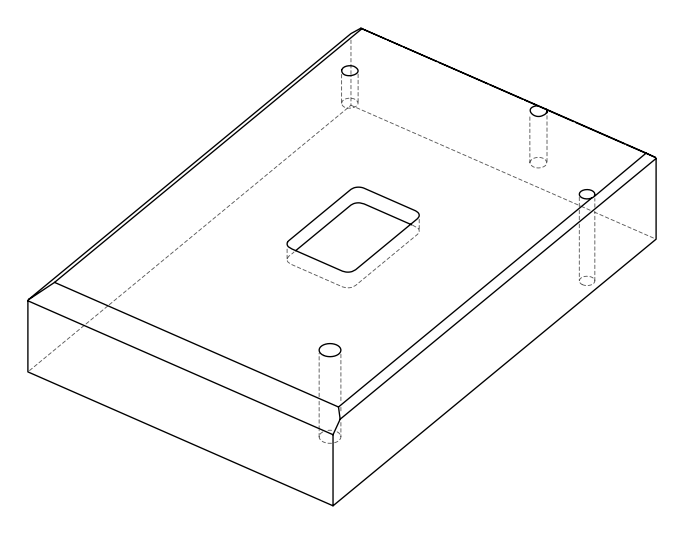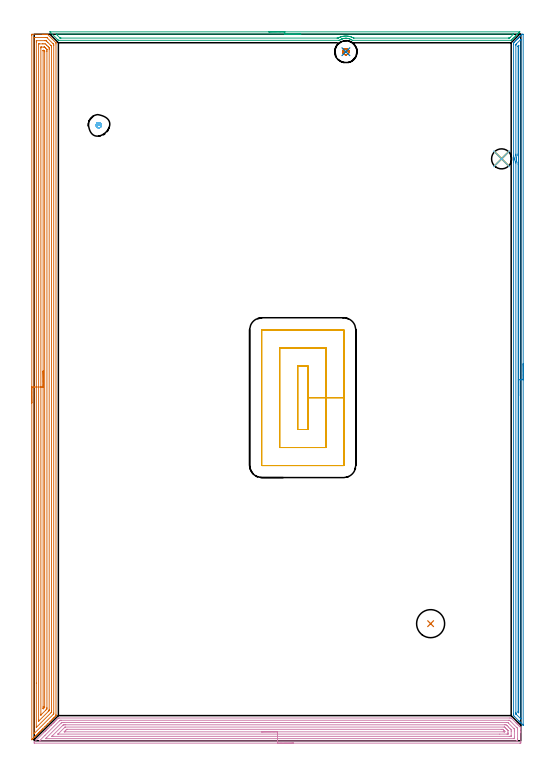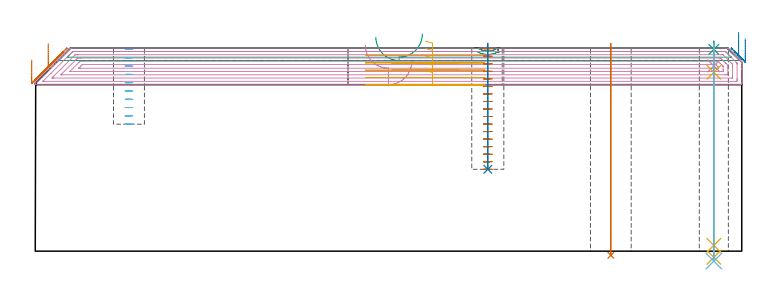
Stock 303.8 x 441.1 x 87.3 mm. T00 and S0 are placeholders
(PLAN: 13 operations, 8 tool changes, 60.2 min)
(1 AREA_MILL | FG_CHAMFER_SURFACE | UGT0205_001 | 20.97 min | 50276 mm3)
(2 AREA_MILL_1 | FG_CHAMFER_SURFACE_1 | UGT0205_001 | 10.38 min | 7834 mm3)
(3 AREA_MILL_2 | FG_CHAMFER_SURFACE_2 | UGT0205_001 | 4.82 min | 4024 mm3)
(4 AREA_MILL_3 | FG_CHAMFER_SURFACE_3 | UGT0205_001 | 14.46 min | 36089 mm3)
(5 MILL_RECTANGULAR_POCKET | POCKET_RECTANGULAR_STRAIGHT | UGT0201_133 | Follow Part, ap 3.75, ae 75% | 6.19 min | 103757 mm3)
(6 MILL_BLIND_HOLE_FROM_SOLID_MATERIAL | STEP1POCKET | NXT0201_010 | Spiral | 0.65 min | 4531 mm3)
(7 MILL_BLIND_HOLE_FROM_SOLID_MATERIAL_1 | STEP1POCKET_1 | NXT0201_010 | Spiral | 1.3 min | 7787 mm3)
(8 BORE_BLIND_HOLE | STEP1POCKET_1 | UGT0332_073 | 0.22 min | 6 mm3)
(9 SPOT_DRILL | STEP1HOLE | NXT0321_9005460120000 | 0.03 min | 4 mm3)
(10 DRILL_BLIND_HOLE_INTO_CENTER | STEP1HOLE | NXT0301_022 | 0.04 min | 149 mm3)
(11 GUN_DRILL_THROUGH_HOLE | STEP1HOLE | UGT0307_001 | 0.42 min | 1543 mm3)
(12 SPADE_DRILL_TO_ENLARGE_THROUGH_HOLE | STEP1HOLE | UGT0306_003 | 0.38 min | 8994 mm3)
(13 INDEXABLE_INSERT_DRILL_THROUGH_HOLE_FROM_SOLID | STEP1HOLE_1 | NXT0302_006 | 0.37 min | 20962 mm3)
(TOOL UGT0205_001 | Chamfer Mill 20 x 3 x 45 deg. | D20 FL50 Z2)
(TOOL UGT0201_133 | Carbide End Mill 15.0 | D15 FL30 Z4)
(TOOL NXT0201_010 | ENDMILL 10mm [2P460-1000-NA 1630] | D10 FL30 Z6)
(TOOL UGT0332_073 | 13.8 mm Rough Boring Bar | D13.8)
(TOOL NXT0321_9005460120000 | NC Spot Drill, 142deg, 12mm, Carbide, Uncoated | D12 PA142 FL30 Z2)
(TOOL NXT0301_022 | Carbide Drill 5.1mm [860.1-0510-015A1-MM 2214] | D5.1 PA140 FL28 Z2)
(TOOL UGT0307_001 | Gun Drill 5 mm | D5 PA130 FL24 Z1)
(TOOL UGT0306_003 | Spade Drill 12.5mm | D12.5 PA132 FL10 Z2)
(TOOL NXT0302_006 | Index. Insert Drill 17.5mm [880-D1750L25-05] | D17.5 PA176 FL88 Z2)
(OP 1 AREA_MILL)
G17 G21 G94 G90
T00 M6
G54
G17 G0 G90 X-1.5 Y210.85 S1061 M3
G43 Z97.3 H0
Z82.2
G94 G1 Y210.888 Z81.328 F250.
Y211.002 Z80.464
Y211.191 Z79.612
Y211.453 Z78.78
Y211.787 Z77.974
Y212.19 Z77.2
Y212.659 Z76.464
Y213.19 Z75.772
Y213.779 Z75.129
Y214.422 Z74.54
Y215.114 Z74.008
Y215.85 Z73.54
Y216.624 Z73.137
Y217.43 Z72.803
Y218.262 Z72.541
Y219.114 Z72.352
Y219.979 Z72.238
Y220.85 Z72.2
Y440.489
X-1.495 Y440.9 Z72.203
X-1.492 Y441.09 Z72.206
X-1.298 Y441.1 Z72.4
X5.166 Z78.861
X5.724 Z79.421
X6.05 Z79.746
X6.608 Z80.304
X6.934 Z80.628
X7.864 Z81.563
X8.259 Y441.098 Z81.958
X8.293 Y441.097 Z81.991
X8.314 Y441.084 Z82.012
X8.434 Y440.966 Z82.133
X13.56 Y435.84 Z87.259
X13.568 Y435.832 Z87.266
X13.597 Y435.8 Z87.288
X13.6 Y435.132 Z87.3
Y16.389
X13.603 Y15.711 Z87.293
X13.59 Y15.693 Z87.283
X13.56 Y15.658 Z87.255
X13.397 Y15.497 Z87.095
X13.283 Y15.382 Z86.981
X13.119 Y15.216 Z86.813
X12.423 Y14.523 Z86.122
X12.059 Y14.157 Z85.755
X11.501 Y13.601 Z85.201
X11.166 Y13.264 Z84.862
X10.579 Y12.679 Z84.279
X9.879 Y11.979 Z83.578
X8.486 Y10.586 Z82.185
X7.593 Y9.693 Z81.293
X6.701 Y8.8 Z80.4
X5.362 Y7.461 Z79.06
X4.915 Y7.015 Z78.614
X4.469 Y6.568 Z78.167
X3.923 Y6.022 Z77.622
X3.694 Y5.792 Z77.391
X3.577 Y5.675 Z77.274
X3.057 Y5.157 Z76.756
X2.81 Y4.908 Z76.507
X2.684 Y4.782 Z76.381
X2.192 Y4.292 Z75.891
X1.927 Y4.025 Z75.623
X1.791 Y3.89 Z75.488
X1.326 Y3.426 Z75.026
X1.043 Y3.141 Z74.739
X0.454 Y2.554 Z74.154
X0.159 Y2.257 Z73.855
X-0.443 Y1.658 Z73.257
X-0.724 Y1.373 Z72.971
X-1.24 Y0.86 Z72.459
X-1.336 Y0.765 Z72.363
X-1.46 Y0.647 Z72.238
X-1.495 Y0.616 Z72.203
X-1.5 Y0.805 Z72.2
Y220.85
X-0.086 Z73.614
Y438.914
X-0.085 Y439.02 Z73.615
X-0.082 Y439.071 Z73.618
X-0.08 Y439.089 Z73.62
X-0.036 Y439.092 Z73.664
X0.357 Y439.099 Z74.057
X6.934 Y439.1 Z80.634
X7.426 Y439.098 Z81.126
X7.817 Y439.09 Z81.517
X7.868 Y439.071 Z81.568
X7.922 Y439.023 Z81.622
X8.03 Y438.918 Z81.73
X11.818 Y435.132 Z85.518
X11.976 Y434.973 Z85.676
X12.101 Y434.843 Z85.801
X12.179 Y434.758 Z85.879
X12.181 Y434.71 Z85.881
X12.186 Y434.289 Z85.886
Y434.239
Y17.282
X12.181 Y16.861 Z85.881
X12.179 Y16.76 Z85.879
X12.132 Y16.694 Z85.832
X12.036 Y16.591 Z85.736
X11.839 Y16.389 Z85.539
X0.14 Y4.69 Z73.84
X0.046 Y4.599 Z73.746
X-0.046 Y4.516 Z73.654
X-0.079 Y4.492 Z73.621
X-0.085 Y4.732 Z73.615
Y4.782
X-0.086 Y220.85 Z73.614
X1.328 Z75.028
X1.329 Y436.332 Z75.029
X1.331 Y436.918 Z75.031
X1.333 Y437.07 Z75.033
X1.335 Y437.083 Z75.035
X1.345 Y437.09 Z75.045
X1.392 Y437.095 Z75.092
X1.453 Y437.099 Z75.153
X6.754 Z80.454
X6.934 Y437.096 Z80.634
X7.114 Y437.09 Z80.814
X7.417 Y437.072 Z81.117
X7.58 Y436.918 Z81.28
X7.817 Y436.683 Z81.517
X8.476 Y436.025 Z82.176
X10.262 Y434.239 Z83.962
X10.468 Y434.032 Z84.168
X10.637 Y433.86 Z84.337
X10.721 Y433.772 Z84.421
X10.76 Y433.729 Z84.46
X10.764 Y433.653 Z84.464
X10.768 Y433.346 Z84.468
X10.771 Y433.04 Z84.471
Y18.761
X10.769 Y18.175 Z84.469
X10.766 Y17.874 Z84.466
X10.763 Y17.774 Z84.463
X10.699 Y17.707 Z84.399
X10.468 Y17.468 Z84.168
X1.354 Y8.354 Z75.054
X1.344 Y8.349 Z75.044
X1.338 Y8.348 Z75.038
X1.335 Y8.354 Z75.035
X1.332 Y8.374 Z75.032
X1.329 Y8.66 Z75.029
X1.328 Y35.966 Z75.028
Y220.85
X2.743 Z76.443
Y434.902
X2.744 Y434.997 Z76.444
X2.747 Y435.055 Z76.447
X2.749 Y435.082 Z76.449
X2.762 Y435.09 Z76.462
X3.431 Y435.1 Z77.131
X5.166 Z78.866
X6.082 Z79.782
X6.934 Y435.09 Z80.634
X7.812 Y434.239 Z81.512
X8.701 Y433.351 Z82.401
X9.35 Y432.69 Z83.05
X9.352 Y432.454 Z83.052
X9.357 Y431.791 Z83.057
Y19.298
X9.355 Y19.068 Z83.055
X9.353 Y18.902 Z83.053
X9.35 Y18.824 Z83.05
X9.306 Y18.767 Z83.006
X9.154 Y18.61 Z82.854
X8.726 Y18.175 Z82.426
X2.875 Y12.325 Z76.575
X2.795 Y12.247 Z76.495
X2.76 Y12.218 Z76.46
X2.75 Y12.21 Z76.45
X2.748 Y12.231 Z76.448
X2.745 Y12.318 Z76.445
X2.743 Y12.588 Z76.443
Y12.818
Y220.85
X4.157 Z77.857
Y432.58
X4.159 Y432.708 Z77.859
X4.164 Y432.962 Z77.864
X4.17 Y433.091 Z77.87
X4.203 Y433.094 Z77.903
X4.283 Y433.097 Z77.983
X4.527 Y433.1 Z78.227
X6.05 Y433.099 Z79.75
X6.296 Y433.098 Z79.996
X6.453 Y433.09 Z80.153
X6.496 Y433.084 Z80.196
X6.596 Y432.991 Z80.296
X6.727 Y432.866 Z80.427
X6.934 Y432.665 Z80.634
X7.147 Y432.454 Z80.847
X7.817 Y431.776 Z81.517
X7.922 Y431.667 Z81.622
X7.936 Y431.561 Z81.636
X7.939 Y431.438 Z81.639
X7.943 Y430.668 Z81.643
Y430.541
X7.942 Y20.727 Z81.642
X7.936 Y19.961 Z81.636
X7.933 Y19.844 Z81.633
X7.817 Y19.722 Z81.517
X7.494 Y19.394 Z81.194
X7.17 Y19.068 Z80.87
X4.491 Y16.389 Z78.191
X4.386 Y16.285 Z78.086
X4.283 Y16.185 Z77.983
X4.177 Y16.087 Z77.877
X4.163 Y16.079 Z77.863
X4.161 Y16.11 Z77.861
X4.159 Y16.177 Z77.859
X4.157 Y16.517 Z77.857
Y220.85
X5.571 Z79.271
X5.572 Y430.668 Z79.272
X5.573 Y430.91 Z79.273
X5.576 Y431.03 Z79.276
X5.578 Y431.082 Z79.278
X5.631 Y431.091 Z79.331
X6.05 Y431.09 Z79.75
X6.475 Y430.668 Z80.175
X6.522 Y430.603 Z80.222
X6.524 Y430.546 Z80.224
X6.527 Y430.426 Z80.227
X6.528 Y430.184 Z80.228
Y21.058
X6.527 Y20.956 Z80.227
X6.524 Y20.906 Z80.224
X6.522 Y20.884 Z80.222
X6.499 Y20.854 Z80.199
X6.276 Y20.625 Z79.976
X6.05 Y20.398 Z79.75
X5.832 Y20.181 Z79.532
X5.609 Y19.961 Z79.309
X5.599 Y19.958 Z79.299
X5.578 Y19.961 Z79.278
X5.577 Y20.006 Z79.277
X5.573 Y20.443 Z79.273
X5.571 Y20.854 Z79.271
Y21.337
Y220.85
Y221.722 Z79.309
Y222.587 Z79.423
Y223.438 Z79.612
Y224.27 Z79.874
Y225.076 Z80.208
Y225.85 Z80.611
Y226.586 Z81.08
Y227.278 Z81.611
Y227.921 Z82.2
Y228.511 Z82.843
Y229.042 Z83.535
Y229.51 Z84.271
Y229.913 Z85.045
Y230.247 Z85.851
Y230.509 Z86.683
Y230.698 Z87.535
Y230.812 Z88.4
Y230.85 Z89.271
G0 Z97.3
M5
M2
(OP 2 AREA_MILL_1)
G17 G21 G94 G90
T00 M6
G54
G17 G0 G90 X305.3 Y235.4 S1061 M3
G43 Z97.3 H0
Z91.3
G94 G1 Y235.362 Z90.428 F250.
Y235.248 Z89.564
Y235.059 Z88.712
Y234.797 Z87.88
Y234.463 Z87.074
Y234.06 Z86.3
Y233.592 Z85.564
Y233.06 Z84.872
Y232.471 Z84.229
Y231.828 Z83.64
Y231.136 Z83.109
Y230.4 Z82.64
Y229.626 Z82.237
Y228.82 Z81.903
Y227.988 Z81.641
Y227.136 Z81.452
Y226.272 Z81.338
Y225.4 Z81.3
X305.299 Y9.727
X305.298 Y9.703
X305.297 Y9.702 Z81.301
X304.221 Y10.778 Z82.377
X304.052 Y10.946 Z82.543
X303.889 Y11.11 Z82.709
X303.774 Y11.225 Z82.824
X303.614 Y11.384 Z82.981
X303.46 Y11.539 Z83.138
X303.327 Y11.672 Z83.271
X303.176 Y11.822 Z83.42
X303.031 Y11.968 Z83.567
X302.88 Y12.119 Z83.718
X302.738 Y12.26 Z83.858
X302.602 Y12.397 Z83.996
X302.433 Y12.566 Z84.165
X299.673 Y15.327 Z86.926
X299.306 Y15.696 Z87.294
X299.304 Y15.7 Z87.295
X299.3 Y16.59 Z87.3
X299.31 Y360.993 Z87.29
X299.312 Y361.568 Z87.279
X299.341 Y361.715 Z87.253
X299.353 Y361.774 Z87.242
X299.434 Y362.16 Z87.163
X299.448 Y362.26 Z87.147
X299.503 Y362.608 Z87.096
X299.534 Y363.055 Z87.06
Y363.093 Z87.059
Y363.175
Y363.209 Z87.056
Y363.28 Z87.055
Y363.29
X299.535 Y363.372 Z87.057
Y363.381
X299.533 Y363.461 Z87.056
X299.534 Y363.502
X299.528 Y363.571 Z87.06
X299.527 Y363.601 Z87.063
X299.522 Y363.697 Z87.072
X299.516 Y363.786 Z87.078
X299.507 Y363.95 Z87.092
X299.443 Y364.396 Z87.155
X299.345 Y364.88 Z87.251
X299.315 Y365.045 Z87.281
X299.31 Y365.297 Z87.29
X299.3 Y435.103 Z87.3
X299.303 Y435.795 Z87.288
X299.475 Y435.975 Z87.125
X299.498 Y435.998 Z87.102
X299.673 Y436.174 Z86.925
X300.392 Y436.892 Z86.207
X300.548 Y437.05 Z86.048
X300.98 Y437.48 Z85.62
X301.286 Y437.786 Z85.313
X301.424 Y437.926 Z85.172
X301.805 Y438.305 Z84.794
X301.926 Y438.426 Z84.674
X302.18 Y438.681 Z84.418
X302.3 Y438.802 Z84.296
X302.63 Y439.131 Z83.969
X302.859 Y439.36 Z83.74
X303.074 Y439.575 Z83.524
X303.176 Y439.678 Z83.42
X303.614 Y440.114 Z82.985
X304.052 Y440.553 Z82.545
X304.28 Y440.78 Z82.32
X304.49 Y440.99 Z82.109
X304.568 Y441.065 Z82.031
X304.609 Y441.099 Z81.987
X304.927 Y441.1 Z81.67
X305.029 Z81.57
X305.292 Y441.099 Z81.306
X305.3 Y441.002 Z81.3
Y225.4
X303.886 Z82.714
Y14.077
X303.885 Y13.908 Z82.715
X303.881 Y13.681 Z82.719
X303.879 Y13.585 Z82.721
X303.822 Y13.639 Z82.778
X303.543 Y13.908 Z83.057
X300.86 Y16.591 Z85.74
X300.779 Y16.678 Z85.821
X300.731 Y16.73 Z85.869
X300.721 Y16.774 Z85.879
X300.718 Y16.953 Z85.882
X300.715 Y17.315 Z85.885
X300.714 Y17.485 Z85.886
X300.725 Y360.7 Z85.875
X300.727 Y360.88 Z85.873
X300.732 Y361.236 Z85.868
X300.78 Y361.538 Z85.82
X300.816 Y361.774 Z85.784
X300.895 Y362.314 Z85.705
X300.923 Y362.669 Z85.677
X300.946 Y363.157 Z85.654
X300.945 Y363.563 Z85.655
X300.912 Y364.086 Z85.688
X300.871 Y364.457 Z85.729
X300.766 Y365.129 Z85.834
X300.731 Y365.351 Z85.869
X300.725 Y366.065 Z85.875
X300.724 Y366.246 Z85.876
X300.715 Y434.209 Z85.885
X300.719 Y434.572 Z85.881
X300.721 Y434.748 Z85.879
X300.804 Y434.843 Z85.796
X301.055 Y435.104 Z85.545
X303.78 Y437.83 Z82.82
X303.869 Y437.908 Z82.731
X303.879 Y437.849 Z82.721
X303.882 Y437.786 Z82.718
X303.885 Y437.568 Z82.715
X303.886 Y437.062 Z82.714
Y225.4
X302.472 Z84.128
X302.471 Y18.205 Z84.129
X302.466 Y17.485 Z84.134
X302.465 Y17.465 Z84.135
X302.425 Y17.485 Z84.175
X302.3 Y17.602 Z84.3
X302.206 Y17.697 Z84.394
X302.159 Y17.748 Z84.441
X302.139 Y17.772 Z84.461
X302.136 Y17.854 Z84.464
X302.13 Y18.204 Z84.47
X302.129 Y18.379 Z84.471
X302.139 Y359.986 Z84.461
X302.14 Y360.15 Z84.46
X302.146 Y360.88 Z84.454
X302.155 Y361.028 Z84.445
X302.267 Y361.774 Z84.333
X302.272 Y361.804 Z84.328
X302.3 Y362.014 Z84.3
X302.344 Y362.624 Z84.256
X302.346 Y362.669 Z84.254
X302.357 Y363.038 Z84.243
X302.363 Y363.498 Z84.237
X302.361 Y363.563 Z84.239
X302.323 Y364.24 Z84.277
X302.31 Y364.447 Z84.29
X302.309 Y364.457 Z84.291
X302.3 Y364.537 Z84.3
X302.181 Y365.351 Z84.419
X302.16 Y365.494 Z84.44
X302.147 Y365.607 Z84.453
X302.144 Y365.699 Z84.456
X302.14 Y365.881 Z84.46
X302.138 Y366.246 Z84.462
Y366.411
X302.129 Y433.315 Z84.471
X302.13 Y433.489 Z84.47
X302.134 Y433.664 Z84.466
X302.136 Y433.711 Z84.464
X302.148 Y433.737 Z84.452
X302.188 Y433.78 Z84.412
X302.3 Y433.895 Z84.3
X302.459 Y434.047 Z84.141
X302.467 Y434.04 Z84.133
X302.469 Y434.037 Z84.131
X302.471 Y433.315 Z84.129
X302.472 Y433.14 Z84.128
Y225.4
Y224.528 Z84.167
Y223.664 Z84.28
Y222.812 Z84.469
Y221.98 Z84.732
Y221.174 Z85.065
Y220.4 Z85.468
Y219.664 Z85.937
Y218.972 Z86.468
Y218.329 Z87.057
Y217.74 Z87.701
Y217.208 Z88.393
Y216.74 Z89.128
Y216.337 Z89.902
Y216.003 Z90.708
Y215.741 Z91.54
Y215.552 Z92.392
Y215.438 Z93.257
Y215.4 Z94.128
G0 Z97.3
M5
M2
(OP 3 AREA_MILL_2)
G17 G21 G94 G90
T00 M6
G54
G17 G0 G90 X146.45 Y442.6 S1061 M3
G43 Z97.3 H0
Z92.
G94 G1 X146.488 Z91.128 F250.
X146.602 Z90.264
X146.791 Z89.412
X147.053 Z88.58
X147.387 Z87.774
X147.79 Z87.
X148.259 Z86.264
X148.79 Z85.572
X149.379 Z84.929
X150.022 Z84.34
X150.714 Z83.808
X151.45 Z83.34
X152.224 Z82.937
X153.03 Z82.603
X153.862 Z82.341
X154.714 Z82.152
X155.578 Z82.038
X156.45 Z82.
X303.08 Y442.599 Z82.001
X303.088 Y442.596 Z82.004
X303.089 Y442.593 Z82.006
X303.08 Y442.58 Z82.019
X303.051 Y442.551 Z82.049
X302.654 Y442.153 Z82.444
X302.133 Y441.632 Z82.967
X301.889 Y441.387 Z83.209
X301.773 Y441.272 Z83.326
X301.591 Y441.091 Z83.509
X301.438 Y440.938 Z83.661
X301.332 Y440.831 Z83.766
X301.294 Y440.793 Z83.806
X300.591 Y440.091 Z84.509
X300.451 Y439.95 Z84.647
X300.4 Y439.899 Z84.699
X299.744 Y439.244 Z85.356
X299.57 Y439.069 Z85.528
X298.897 Y438.397 Z86.203
X298.689 Y438.188 Z86.409
X298.05 Y437.55 Z87.05
X298.019 Y437.518 Z87.081
X297.802 Y437.303 Z87.29
X297.797
X297.572 Y437.3 Z87.3
X198.876
X198.627 Y437.305 Z87.29
X198.169 Y437.599 Z87.
X197.957 Y437.724 Z86.873
X197.671 Y437.873 Z86.725
X197.379 Y438.011 Z86.586
X197.064 Y438.136 Z86.459
X196.751 Y438.243 Z86.355
X196.62 Y438.288 Z86.311
X196.171 Y438.41 Z86.19
X196.11 Y438.422 Z86.178
X195.726 Y438.498 Z86.101
X195.279 Y438.558 Z86.041
X194.949 Y438.579 Z86.017
X194.862 Y438.583 Z86.008
X194.833 Y438.586 Z86.007
X194.786 Z86.008
X194.707 Y438.585 Z86.005
X194.475 Y438.587 Z86.007
X194.465
X194.418 Y438.585 Z86.005
X194.41
X194.386
X193.939 Y438.559 Z86.04
X193.517 Y438.503 Z86.093
X193.493 Y438.5 Z86.097
X193.046 Y438.413 Z86.186
X192.601 Y438.296 Z86.301
X192.378 Y438.221 Z86.377
X192.208 Y438.162 Z86.433
X192.177 Y438.15 Z86.445
X192.043 Y438.099 Z86.5
X191.894 Y438.041 Z86.558
X191.82 Y438.011 Z86.586
X191.731 Y437.969 Z86.627
X191.708 Y437.959 Z86.637
X191.256 Y437.725 Z86.875
X191.193 Y437.688 Z86.912
X190.816 Y437.463 Z87.136
X190.787 Y437.445 Z87.155
X190.565 Y437.3 Z87.285
X189.945 Z87.3
X15.324
X15.103 Y437.303 Z87.29
X15.098
X14.971 Y437.428 Z87.169
X14.882 Y437.518 Z87.081
X9.969 Y442.432 Z82.167
X9.816 Y442.593 Z82.006
X9.813 Y442.599 Z82.
X156.45 Y442.6
Y441.186 Z83.414
X299. Y441.185 Z83.415
X299.18 Y441.18 Z83.42
X299.215 Y441.179 Z83.421
X299.213 Y441.174 Z83.426
X299.201 Y441.157 Z83.443
X299.117 Y441.069 Z83.531
X299.007 Y440.956 Z83.644
X298.912 Y440.861 Z83.739
X297.125 Y439.075 Z85.525
X296.9 Y438.851 Z85.749
X296.803 Y438.757 Z85.843
X296.772 Y438.731 Z85.869
X296.757 Y438.721 Z85.879
X296.735 Y438.719 Z85.881
X296.635 Y438.716 Z85.884
X296.232 Y438.714 Z85.886
X296.145
X199.682
X199.481 Y438.716 Z85.884
X199.431 Y438.718 Z85.882
X199.409 Y438.721 Z85.879
X199.37 Y438.74 Z85.86
X199.222 Y438.815 Z85.785
X198.876 Y438.994 Z85.606
X198.619 Y439.119 Z85.481
X198.183 Y439.312 Z85.288
X197.983 Y439.387 Z85.213
X197.631 Y439.509 Z85.091
X197.09 Y439.668 Z84.932
X196.867 Y439.729 Z84.871
X196.196 Y439.866 Z84.734
X195.776 Y439.924 Z84.676
X195.303 Y439.97 Z84.63
X194.81 Y439.996 Z84.604
X194.41 Y439.997 Z84.603
X193.94 Y439.973 Z84.627
X193.517 Y439.936 Z84.664
X193.135 Y439.886 Z84.714
X192.624 Y439.791 Z84.809
X192.388 Y439.742 Z84.858
X191.731 Y439.567 Z85.033
X191.686 Y439.553 Z85.047
X191.554 Y439.509 Z85.091
X191.032 Y439.317 Z85.283
X190.951 Y439.285 Z85.315
X190.837 Y439.236 Z85.364
X190.422 Y439.038 Z85.562
X189.944 Y438.79 Z85.81
X189.835 Y438.736 Z85.864
X189.803 Y438.721 Z85.879
X189.756 Y438.719 Z85.881
X189.655 Y438.716 Z85.884
X189.454 Y438.715 Z85.885
X189.051 Y438.714 Z85.886
X16.668 Y438.715 Z85.885
X16.58
X16.18 Y438.721 Z85.879
X16.127 Y438.734 Z85.866
X16.046 Y438.811 Z85.789
X15.924 Y438.928 Z85.672
X15.775 Y439.075 Z85.525
X14.46 Y440.391 Z84.209
X13.988 Y440.865 Z83.735
X13.772 Y441.089 Z83.511
X13.712 Y441.179 Z83.421
X13.988 Y441.184 Z83.416
X14.076 Y441.185 Z83.415
X156.45 Y441.186 Z83.414
X157.322 Z83.452
X158.187 Z83.566
X159.038 Z83.755
X159.87 Z84.017
X160.676 Z84.351
X161.45 Z84.754
X162.186 Z85.223
X162.878 Z85.754
X163.521 Z86.343
X164.11 Z86.986
X164.642 Z87.678
X165.11 Z88.414
X165.513 Z89.188
X165.847 Z89.994
X166.109 Z90.826
X166.298 Z91.678
X166.412 Z92.543
X166.45 Z93.414
G0 Z97.3
M5
M2
(OP 4 AREA_MILL_3)
G17 G21 G94 G90
T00 M6
G54
G17 G0 G90 X161.9 Y-1.5 S1061 M3
G43 Z97.3 H0
Z81.6
G94 G1 X161.862 Z80.728 F250.
X161.748 Z79.864
X161.559 Z79.012
X161.297 Z78.18
X160.963 Z77.374
X160.56 Z76.6
X160.092 Z75.864
X159.56 Z75.172
X158.971 Z74.529
X158.328 Z73.94
X157.636 Z73.408
X156.9 Z72.94
X156.126 Z72.537
X155.32 Z72.203
X154.488 Z71.941
X153.637 Z71.752
X152.772 Z71.638
X151.9 Z71.6
X0.161
X0.078 Y-1.497 Z71.603
X0. Y-1.493 Z71.607
Y-0.905 Z72.193
X0.012 Y-0.887 Z72.212
X5.905 Y5.006 Z78.105
X6.81 Y5.911 Z79.008
X6.855 Y5.956 Z79.055
X7.055 Y6.156 Z79.255
X7.102 Y6.204 Z79.301
X7.153 Y6.253 Z79.352
X7.343 Y6.443 Z79.542
X7.395 Y6.496 Z79.593
X7.45 Y6.551 Z79.65
X7.63 Y6.731 Z79.83
X7.687 Y6.789 Z79.885
X7.981 Y7.081 Z80.181
X8.641 Y7.741 Z80.84
X9.533 Y8.633 Z81.733
X10.319 Y9.42 Z82.518
X10.426 Y9.528 Z82.624
X10.765 Y9.865 Z82.965
X10.968 Y10.068 Z83.168
X11.487 Y10.59 Z83.685
X11.765 Y10.865 Z83.965
X11.817 Y10.917 Z84.017
X12.365 Y11.467 Z84.563
X12.657 Y11.757 Z84.857
X13.243 Y12.345 Z85.441
X13.591 Y12.691 Z85.79
X14.12 Y13.222 Z86.318
X14.918 Y14.017 Z87.117
X15.105 Y14.198 Z87.287
X15.781 Y14.2 Z87.3
X296.945
X297.801 Y14.193 Z87.293
X297.837 Y14.16 Z87.259
X298.194 Y13.807 Z86.905
X300.827 Y11.175 Z84.271
X300.961 Y11.04 Z84.138
X301.127 Y10.874 Z83.972
X301.266 Y10.736 Z83.832
X301.408 Y10.593 Z83.691
X301.558 Y10.443 Z83.541
X301.704 Y10.298 Z83.393
X301.854 Y10.147 Z83.245
X301.989 Y10.012 Z83.11
X302.143 Y9.859 Z82.954
X302.636 Y9.364 Z82.464
X302.895 Y9.106 Z82.204
X303.02 Y8.982 Z82.078
X303.363 Y8.637 Z81.737
X303.561 Y8.439 Z81.539
X303.788 Y8.211 Z81.309
X303.799 Y8.195 Z81.293
X303.8 Y7.63 Z80.729
Y6.789 Z79.884
Y5.595 Z78.692
Y5.034 Z78.128
Y-0.827 Z72.271
X303.796 Y-1.107 Z71.99
X303.79 Y-1.492 Z71.605
X303.588 Y-1.496 Z71.602
X303.193 Y-1.5 Z71.6
X151.9
Y-0.086 Z73.014
X4.031 Y-0.085 Z73.015
X3.347 Y-0.08 Z73.02
X3.285 Y-0.079 Z73.021
Y-0.071 Z73.029
Y-0.066 Z73.034
X6.785 Y3.435 Z76.535
X15.781 Y12.431 Z85.531
X16.036 Y12.679 Z85.779
X16.129 Y12.767 Z85.867
X16.301 Y12.779 Z85.879
X16.674 Y12.784 Z85.884
X16.821 Y12.785 Z85.885
X296.199
X296.571 Y12.781 Z85.881
X296.753 Y12.779 Z85.879
X296.945 Y12.598 Z85.698
X297.497 Y12.052 Z85.152
X301.408 Y8.142 Z81.242
X301.646 Y7.901 Z81.001
X301.761 Y7.781 Z80.881
X301.787 Y7.752 Z80.852
X301.792 Y7.72 Z80.82
X301.795 Y7.666 Z80.766
X301.799 Y7.281 Z80.381
X301.8 Y1.139 Z74.239
X301.797 Y0.648 Z73.748
X301.791 Y0.271 Z73.371
X301.771 Y-0.079 Z73.021
X301.408 Y-0.084 Z73.016
X301.26 Y-0.085 Z73.015
X151.9 Y-0.086 Z73.014
Y1.328 Z74.428
X7.748 Y1.329 Z74.429
X7.548 Y1.331 Z74.431
X7.166 Y1.335 Z74.435
X7.336 Y1.525 Z74.625
X7.536 Y1.733 Z74.833
X7.748 Y1.948 Z75.048
X16.826 Y11.026 Z84.126
X16.978 Y11.175 Z84.275
X17.174 Y11.363 Z84.463
X17.37 Y11.368 Z84.468
X17.566 Y11.37 Z84.47
X18.259 Y11.371 Z84.471
X18.459
X294.96
X295.159 Y11.369 Z84.469
X295.359 Y11.366 Z84.466
X295.732 Y11.357 Z84.457
X295.922 Y11.175 Z84.275
X296.052 Y11.048 Z84.148
X299.434 Y7.666 Z80.766
X299.622 Y7.475 Z80.575
X299.787 Y7.302 Z80.402
X299.795 Y6.963 Z80.063
X299.798 Y6.789 Z79.889
X299.8 Y6.614 Z79.714
Y5.911 Z79.011
Y2.228 Z75.328
X299.797 Y1.525 Z74.625
X299.794 Y1.356 Z74.456
X299.788 Y1.335 Z74.435
X299.771 Y1.333 Z74.433
X299.722 Y1.33 Z74.43
X299.622 Y1.329 Z74.429
X151.9 Y1.328 Z74.428
Y2.743 Z75.843
X11.608
X11.318 Y2.744 Z75.844
X11.19 Y2.746 Z75.846
X11.023 Y2.749 Z75.849
X11.134 Y2.875 Z75.975
X11.206 Y2.953 Z76.053
X11.318 Y3.069 Z76.169
X17.669 Y9.42 Z82.52
X18.065 Y9.808 Z82.908
X18.198 Y9.937 Z83.037
X18.459 Y9.95 Z83.05
X18.809 Y9.954 Z83.054
X19.352 Y9.957 Z83.057
X19.698
X293.722 Y9.956 Z83.056
X294.267 Y9.953 Z83.053
X294.621 Y9.95 Z83.05
X295.159 Y9.485 Z82.585
X295.228 Y9.42 Z82.52
X296.052 Y8.599 Z81.699
X296.945 Y7.706 Z80.806
X296.984 Y7.666 Z80.766
X297.79 Y6.835 Z79.935
X297.793 Y6.789 Z79.889
X297.8 Y5.948 Z79.048
Y3.316 Z76.416
Y3.279 Z76.379
X297.793 Y2.859 Z75.959
X297.79 Y2.76 Z75.86
X297.672 Y2.75 Z75.85
X297.487 Y2.746 Z75.846
X296.945 Y2.744 Z75.844
X296.598 Y2.743 Z75.843
X151.9
Y4.157 Z77.257
X14.889
X14.876 Y4.168 Z77.268
X14.874 Y4.171 Z77.271
X14.881 Y4.182 Z77.282
X14.889 Y4.19 Z77.29
X18.854 Y8.155 Z81.255
X19.02 Y8.32 Z81.42
X19.156 Y8.451 Z81.551
X19.246 Y8.535 Z81.635
X19.352 Y8.543 Z81.643
X293.374
X293.597 Y8.538 Z81.638
X293.648 Y8.536 Z81.636
X293.79 Y8.402 Z81.502
X293.985 Y8.212 Z81.312
X294.267 Y7.935 Z81.035
X294.536 Y7.666 Z80.766
X295.159 Y7.041 Z80.141
X295.406 Y6.789 Z79.889
X295.634 Y6.55 Z79.65
X295.772 Y6.404 Z79.504
X295.79 Y6.316 Z79.416
X295.797 Y6.162 Z79.262
X295.8 Y5.034 Z78.134
X295.798 Y4.406 Z77.506
X295.792 Y4.195 Z77.295
X295.79 Y4.164 Z77.264
X295.772 Y4.162 Z77.262
X295.717 Y4.159 Z77.259
X295.606 Y4.158 Z77.258
X295.159 Y4.157 Z77.257
X290.683
X151.9
Y5.571 Z78.671
X19.352
X18.803 Y5.573 Z78.673
X18.771 Y5.574 Z78.674
X18.742 Y5.577 Z78.677
X18.768 Y5.608 Z78.708
X19.061 Y5.911 Z79.011
X19.646 Y6.499 Z79.599
X19.936 Y6.789 Z79.889
X20.09 Y6.94 Z80.04
X20.244 Y7.09 Z80.19
X20.283 Y7.122 Z80.222
X20.313 Y7.124 Z80.224
X20.381 Y7.127 Z80.227
X20.517 Y7.128 Z80.228
X20.791 Y7.129 Z80.229
X291.589
X292.137 Y7.127 Z80.227
X292.482 Y7.124 Z80.224
X292.595 Y7.122 Z80.222
X292.628 Y7.112 Z80.212
X292.66 Y7.085 Z80.185
X292.722 Y7.026 Z80.126
X292.963 Y6.789 Z79.889
X293.374 Y6.377 Z79.477
X293.607 Y6.141 Z79.241
X293.719 Y6.024 Z79.124
X293.772 Y5.966 Z79.066
X293.79 Y5.911 Z79.011
X293.793 Y5.702 Z78.802
X293.792 Y5.598 Z78.698
X293.79 Y5.578 Z78.678
X293.769 Y5.576 Z78.676
X293.718 Y5.573 Z78.673
X293.374 Y5.572 Z78.672
X292.828 Y5.571 Z78.671
X151.9
X151.028 Z78.709
X150.164 Z78.823
X149.312 Z79.012
X148.48 Z79.274
X147.674 Z79.608
X146.9 Z80.011
X146.164 Z80.48
X145.472 Z81.011
X144.829 Z81.6
X144.24 Z82.243
X143.708 Z82.935
X143.24 Z83.671
X142.837 Z84.445
X142.503 Z85.251
X142.241 Z86.083
X142.052 Z86.935
X141.938 Z87.8
X141.9 Z88.671
G0 Z97.3
M5
M2
(OP 5 MILL_RECTANGULAR_POCKET)
G17 G21 G94 G90
T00 M6
G54
G17 G0 G90 X167.711 Y194.3 S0 M3
G43 Z97.3 H0
Z90.3
G94 G1 X170.8 Z89.472 F250.
Y214.2 Z84.14
Y234.1 F500.
X164.5
Y194.3
X170.8
Y214.2
X182.05
Y245.35
X153.25
Y183.05
X182.05
Y214.2
X193.3
Y256.4
G3 X193.1 Y256.6 R0.2
G1 X142.2
G3 X142. Y256.4 R0.2
G1 Y172.
G3 X142.2 Y171.8 R0.2
G1 X193.1
G3 X193.3 Y172. R0.2
G1 Y214.2
Y215.2
G0 X167.711 Y194.3 Z87.14
G1 X170.8 Z86.312 F250.
Y214.2 Z80.98
Y234.1 F500.
X164.5
Y194.3
X170.8
Y214.2
X182.05
Y245.35
X153.25
Y183.05
X182.05
Y214.2
X193.3
Y256.4
G3 X193.1 Y256.6 R0.2
G1 X142.2
G3 X142. Y256.4 R0.2
G1 Y172.
G3 X142.2 Y171.8 R0.2
G1 X193.1
G3 X193.3 Y172. R0.2
G1 Y214.2
Y215.2
G0 X167.711 Y194.3 Z83.98
G1 X170.8 Z83.152 F250.
Y214.2 Z77.82
Y234.1 F500.
X164.5
Y194.3
X170.8
Y214.2
X182.05
Y245.35
X153.25
Y183.05
X182.05
Y214.2
X193.3
Y256.4
G3 X193.1 Y256.6 R0.2
G1 X142.2
G3 X142. Y256.4 R0.2
G1 Y172.
G3 X142.2 Y171.8 R0.2
G1 X193.1
G3 X193.3 Y172. R0.2
G1 Y214.2
Y215.2
G0 X167.711 Y194.3 Z80.82
G1 X170.8 Z79.992 F250.
Y214.2 Z74.66
Y234.1 F500.
X164.5
Y194.3
X170.8
Y214.2
X182.05
Y245.35
X153.25
Y183.05
X182.05
Y214.2
X193.3
Y256.4
G3 X193.1 Y256.6 R0.2
G1 X142.2
G3 X142. Y256.4 R0.2
G1 Y172.
G3 X142.2 Y171.8 R0.2
G1 X193.1
G3 X193.3 Y172. R0.2
G1 Y214.2
Y215.2
G0 X167.711 Y194.3 Z77.66
G1 X170.8 Z76.832 F250.
Y214.2 Z71.5
Y234.1 F500.
X164.5
Y194.3
X170.8
Y214.2
X182.05
Y245.35
X153.25
Y183.05
X182.05
Y214.2
X193.3
Y256.4
G3 X193.1 Y256.6 R0.2
G1 X142.2
G3 X142. Y256.4 R0.2
G1 Y172.
G3 X142.2 Y171.8 R0.2
G1 X193.1
G3 X193.3 Y172. R0.2
G1 Y214.2
Y215.2
G0 Z97.3
M5
M2
(OP 6 MILL_BLIND_HOLE_FROM_SOLID_MATERIAL)
G17 G21 G94 G90
T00 M6
G54
G17 G0 G90 X40.3 Y384.3 S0 M3
G43 Z97.3 H1
Z86.73
G94 G3 X40.913 Y385.337 R0.7 F250.
X39.505 Y385.746 R1.037
X38.854 Y383.505 R1.65
X39.505 Y385.746 R-1.65
X39.18 Y384.626 R0.825
X40.3 Y384.3 R0.825
G0 Z83.16
G3 X40.913 Y385.337 R0.7
X39.505 Y385.746 R1.037
X38.854 Y383.505 R1.65
X39.505 Y385.746 R-1.65
X39.18 Y384.626 R0.825
X40.3 Y384.3 R0.825
G0 Z79.59
G3 X40.913 Y385.337 R0.7
X39.505 Y385.746 R1.037
X38.854 Y383.505 R1.65
X39.505 Y385.746 R-1.65
X39.18 Y384.626 R0.825
X40.3 Y384.3 R0.825
G0 Z76.02
G3 X40.913 Y385.337 R0.7
X39.505 Y385.746 R1.037
X38.854 Y383.505 R1.65
X39.505 Y385.746 R-1.65
X39.18 Y384.626 R0.825
X40.3 Y384.3 R0.825
G0 Z72.45
G3 X40.913 Y385.337 R0.7
X39.505 Y385.746 R1.037
X38.854 Y383.505 R1.65
X39.505 Y385.746 R-1.65
X39.18 Y384.626 R0.825
X40.3 Y384.3 R0.825
G0 Z68.88
G3 X40.913 Y385.337 R0.7
X39.505 Y385.746 R1.037
X38.854 Y383.505 R1.65
X39.505 Y385.746 R-1.65
X39.18 Y384.626 R0.825
X40.3 Y384.3 R0.825
G0 Z65.31
G3 X40.913 Y385.337 R0.7
X39.505 Y385.746 R1.037
X38.854 Y383.505 R1.65
X39.505 Y385.746 R-1.65
X39.18 Y384.626 R0.825
X40.3 Y384.3 R0.825
G0 Z61.74
G3 X40.913 Y385.337 R0.7
X39.505 Y385.746 R1.037
X38.854 Y383.505 R1.65
X39.505 Y385.746 R-1.65
X39.18 Y384.626 R0.825
X40.3 Y384.3 R0.825
G0 Z58.17
G3 X40.913 Y385.337 R0.7
X39.505 Y385.746 R1.037
X38.854 Y383.505 R1.65
X39.505 Y385.746 R-1.65
X39.18 Y384.626 R0.825
X40.3 Y384.3 R0.825
G0 Z54.6
G3 X40.913 Y385.337 R0.7
X39.505 Y385.746 R1.037
X38.854 Y383.505 R1.65
X39.505 Y385.746 R-1.65
X39.18 Y384.626 R0.825
X40.3 Y384.3 R0.825
G0 Z97.3
M5
M2
(OP 7 MILL_BLIND_HOLE_FROM_SOLID_MATERIAL_1)
G17 G21 G94 G90
T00 M6
G54
G17 G0 G90 X194.6 Y430.2 S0 M3
G43 Z97.3 H1
Z87.059
G94 G3 X195.139 Y431.561 R0.787 F250.
X193.215 Y431.501 R1.361
X193.299 Y428.815 R1.9
X193.215 Y431.501 R-1.9
X193.257 Y430.158 R0.95
X194.6 Y430.2 R0.95
G0 Z83.818
G3 X195.139 Y431.561 R0.787
X193.215 Y431.501 R1.361
X193.299 Y428.815 R1.9
X193.215 Y431.501 R-1.9
X193.257 Y430.158 R0.95
X194.6 Y430.2 R0.95
G0 Z80.576
G3 X195.139 Y431.561 R0.787
X193.215 Y431.501 R1.361
X193.299 Y428.815 R1.9
X193.215 Y431.501 R-1.9
X193.257 Y430.158 R0.95
X194.6 Y430.2 R0.95
G0 Z77.335
G3 X195.139 Y431.561 R0.787
X193.215 Y431.501 R1.361
X193.299 Y428.815 R1.9
X193.215 Y431.501 R-1.9
X193.257 Y430.158 R0.95
X194.6 Y430.2 R0.95
G0 Z74.094
G3 X195.139 Y431.561 R0.787
X193.215 Y431.501 R1.361
X193.299 Y428.815 R1.9
X193.215 Y431.501 R-1.9
X193.257 Y430.158 R0.95
X194.6 Y430.2 R0.95
G0 Z70.853
G3 X195.139 Y431.561 R0.787
X193.215 Y431.501 R1.361
X193.299 Y428.815 R1.9
X193.215 Y431.501 R-1.9
X193.257 Y430.158 R0.95
X194.6 Y430.2 R0.95
G0 Z67.612
G3 X195.139 Y431.561 R0.787
X193.215 Y431.501 R1.361
X193.299 Y428.815 R1.9
X193.215 Y431.501 R-1.9
X193.257 Y430.158 R0.95
X194.6 Y430.2 R0.95
G0 Z64.371
G3 X195.139 Y431.561 R0.787
X193.215 Y431.501 R1.361
X193.299 Y428.815 R1.9
X193.215 Y431.501 R-1.9
X193.257 Y430.158 R0.95
X194.6 Y430.2 R0.95
G0 Z61.129
G3 X195.139 Y431.561 R0.787
X193.215 Y431.501 R1.361
X193.299 Y428.815 R1.9
X193.215 Y431.501 R-1.9
X193.257 Y430.158 R0.95
X194.6 Y430.2 R0.95
G0 Z57.888
G3 X195.139 Y431.561 R0.787
X193.215 Y431.501 R1.361
X193.299 Y428.815 R1.9
X193.215 Y431.501 R-1.9
X193.257 Y430.158 R0.95
X194.6 Y430.2 R0.95
G0 Z54.647
G3 X195.139 Y431.561 R0.787
X193.215 Y431.501 R1.361
X193.299 Y428.815 R1.9
X193.215 Y431.501 R-1.9
X193.257 Y430.158 R0.95
X194.6 Y430.2 R0.95
G0 Z51.406
G3 X195.139 Y431.561 R0.787
X193.215 Y431.501 R1.361
X193.299 Y428.815 R1.9
X193.215 Y431.501 R-1.9
X193.257 Y430.158 R0.95
X194.6 Y430.2 R0.95
G0 Z48.165
G3 X195.139 Y431.561 R0.787
X193.215 Y431.501 R1.361
X193.299 Y428.815 R1.9
X193.215 Y431.501 R-1.9
X193.257 Y430.158 R0.95
X194.6 Y430.2 R0.95
G0 Z44.924
G3 X195.139 Y431.561 R0.787
X193.215 Y431.501 R1.361
X193.299 Y428.815 R1.9
X193.215 Y431.501 R-1.9
X193.257 Y430.158 R0.95
X194.6 Y430.2 R0.95
G0 Z41.682
G3 X195.139 Y431.561 R0.787
X193.215 Y431.501 R1.361
X193.299 Y428.815 R1.9
X193.215 Y431.501 R-1.9
X193.257 Y430.158 R0.95
X194.6 Y430.2 R0.95
G0 Z38.441
G3 X195.139 Y431.561 R0.787
X193.215 Y431.501 R1.361
X193.299 Y428.815 R1.9
X193.215 Y431.501 R-1.9
X193.257 Y430.158 R0.95
X194.6 Y430.2 R0.95
G0 Z35.2
G3 X195.139 Y431.561 R0.787
X193.215 Y431.501 R1.361
X193.299 Y428.815 R1.9
X193.215 Y431.501 R-1.9
X193.257 Y430.158 R0.95
X194.6 Y430.2 R0.95
G0 Z97.3
M5
M2
(OP 8 BORE_BLIND_HOLE)
G17 G21 G94 G90
T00 M6
G54
G17 G0 G90 X194.6 Y430.2 S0 M3
G43 Z97.3 H0
G94 G85 G98 Z35.2 F250. R89.3
G80
M5
M2
(OP 9 SPOT_DRILL)
G17 G21 G94 G90
T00 M6
G54
G17 G0 G90 X291.8 Y363.3 S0 M3
G43 Z97.3 H0
G94 G81 G98 Z86.762 F250. R90.3
G80
M5
M2
(OP 10 DRILL_BLIND_HOLE_INTO_CENTER)
G17 G21 G94 G90
T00 M6
G54
G17 G0 G90 X291.8 Y363.3 S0 M3
G43 Z97.3 H1
G94 G81 G98 Z79.65 F250. R89.3
G80
M5
M2
(OP 11 GUN_DRILL_THROUGH_HOLE)
G17 G21 G94 G90
T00 M6
G54
G17 G0 G90 X291.8 Y363.3 M8
G43 Z97.3 H0
Z87.122
S716 M3
G94 G1 Z76.894 F125. M26
G4 X.084
Z2.5 F250.
G4 X.084
Z-2.666 F125.
G4 X.084
M5
M9
G0 Z87.122
Z97.3
M2
(OP 12 SPADE_DRILL_TO_ENLARGE_THROUGH_HOLE)
G17 G21 G94 G90
T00 M6
G54
G17 G0 G90 X291.8 Y363.3 S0 M3
G43 Z97.3 H0
G94 G73 G98 Z-4.283 F250. Q11.448 R89.3
G80
M5
M2
(OP 13 INDEXABLE_INSERT_DRILL_THROUGH_HOLE_FROM_SOLID)
G17 G21 G94 G90
T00 M6
G54
G17 G0 G90 X247.5 Y73.1 S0 M3
G43 Z97.3 H1
G94 G81 G98 Z-1.806 F250. R89.3
G80
M5
M2
